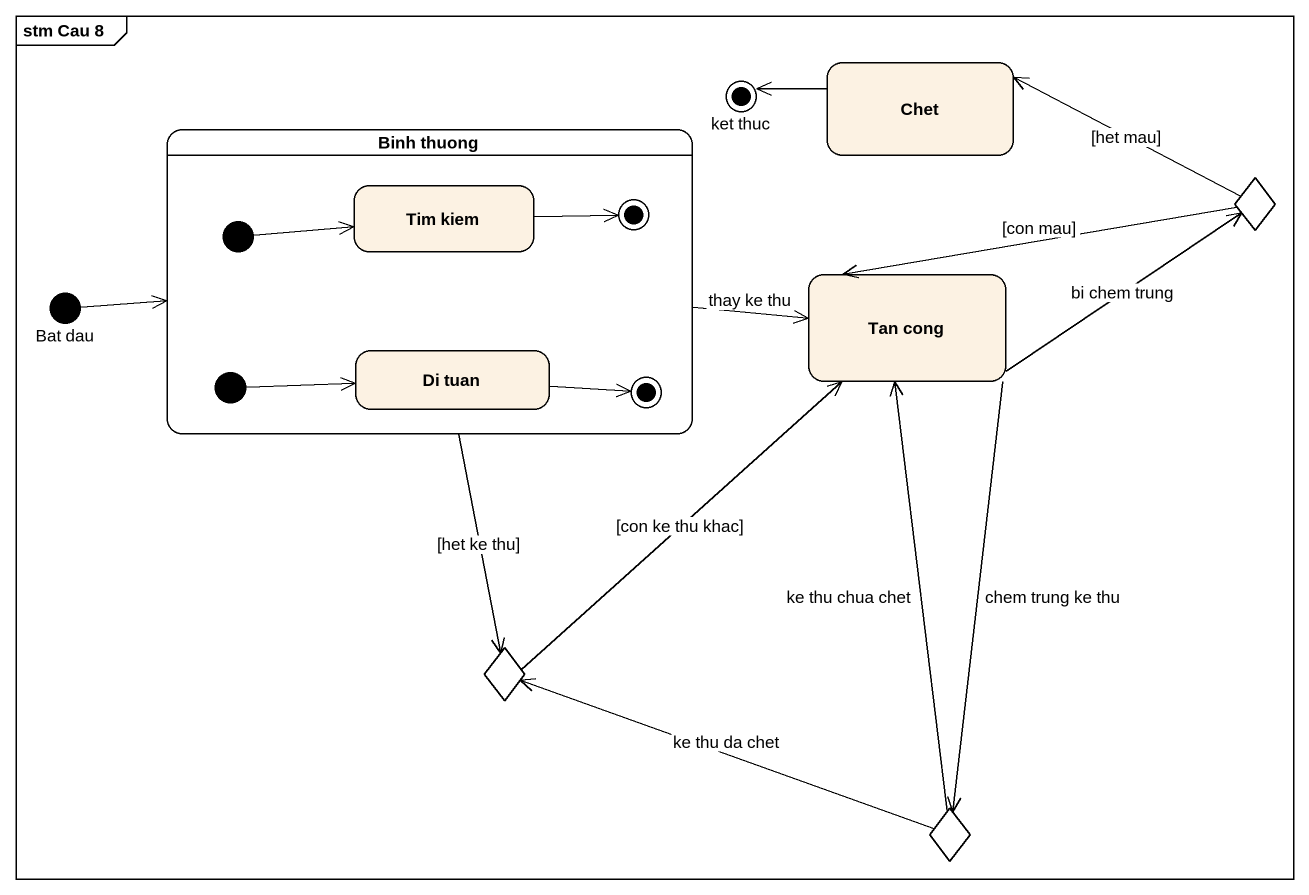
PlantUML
@startuml
mainframe stm Cau 8
hide empty description
state "ket thuc" as ket_thuc <<end>>
state Chet
state "Binh thuong" as Binh_thuong {
  state initial1 <<start>>
  state "Tim kiem" as Tim_kiem
  state final1 <<end>>
  state initial2 <<start>>
  state "Di tuan" as Di_tuan
  state final2 <<end>>
}
state choice1 <<choice>>
state "Bat dau" as Bat_dau <<start>>
state "Tan cong" as Tan_cong
state choice2 <<choice>>
state choice3 <<choice>>
Chet -left-> ket_thuc
Binh_thuong -right-> Tan_cong : thay ke thu
Binh_thuong --> choice2 : [het ke thu]
choice1 -left-> Chet : [het mau]
choice1 -left-> Tan_cong : [con mau]
initial1 -right-> Tim_kiem
Tim_kiem -right-> final1
Bat_dau -right-> Binh_thuong
Tan_cong -right-> choice1 : bi chem trung
Tan_cong --> choice3 : chem trung ke thu
initial2 -right-> Di_tuan
Di_tuan -right-> final2
choice2 -up-> Tan_cong : [con ke thu khac]
choice3 -up-> Tan_cong : ke thu chua chet
choice3 -left-> choice2 : ke thu da chet
@enduml
